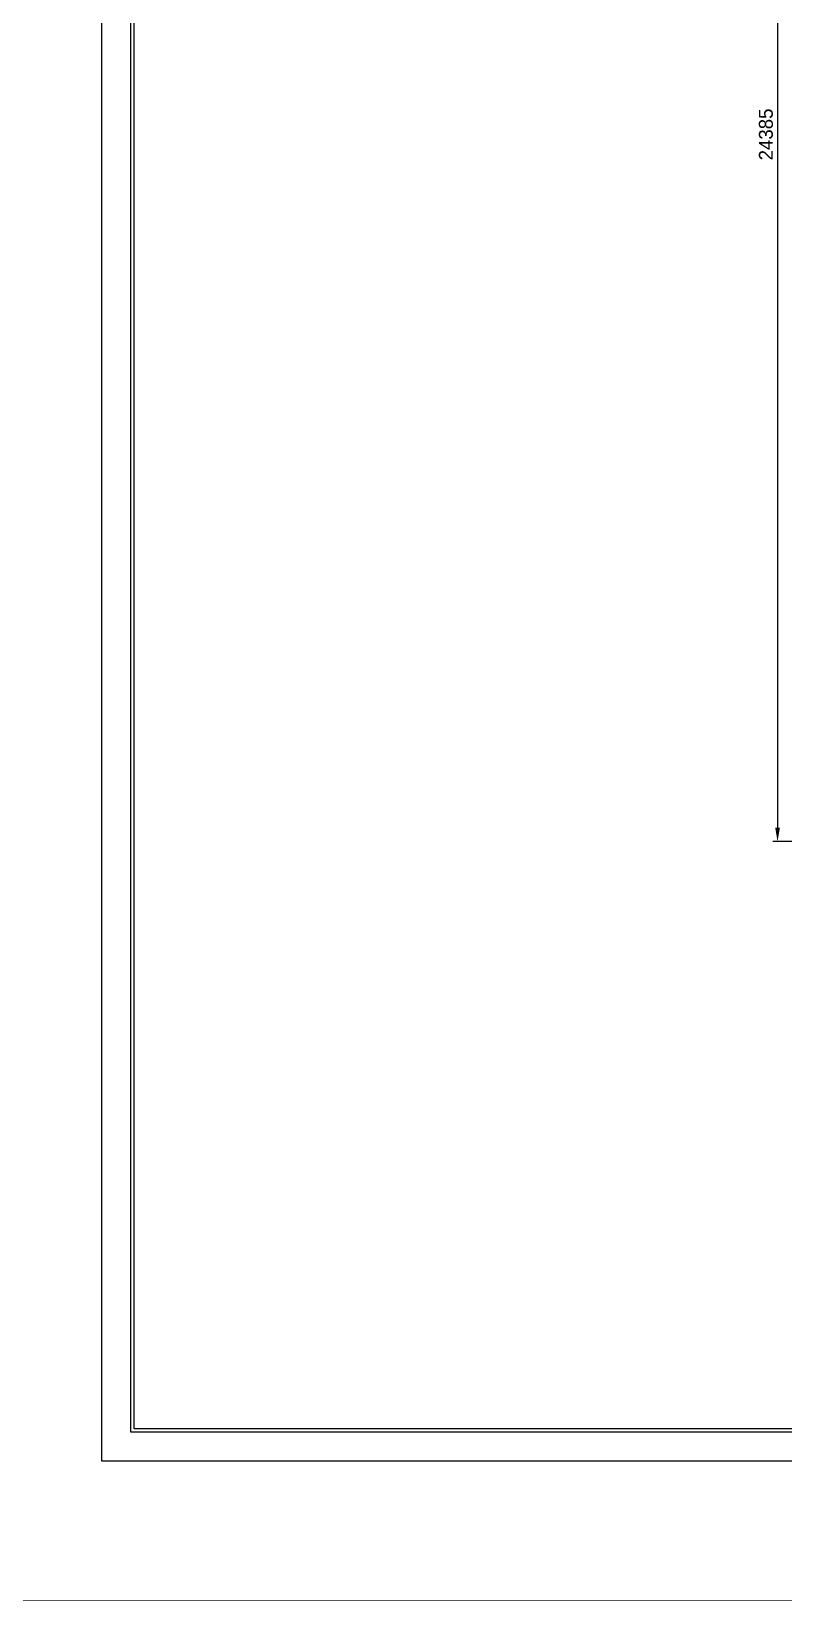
# Model space of a CAD drawing. Header units: millimetres. Extents: x -5 to 1510635, y -6 to 71285.
# Drawn here: x 362423 to 375398, y -5 to 27052 of the extents above; entities that cross this region are included whole.
import ezdxf

# ---------------------------------------------------------------- set-up
doc = ezdxf.new("R2010")
doc.units = ezdxf.units.MM
doc.header["$LTSCALE"] = 1000
for name, color, linetype in [('MP-2', 42, 'Continuous'), ('MP-7', 7, 'Continuous'), ('S-TEXT-3', 31, 'Continuous')]:
    doc.layers.add(name, color=color, linetype=linetype)
doc.dimstyles.new('MPS2', dxfattribs={"dimscale": 100, "dimtxt": 3, "dimasz": 3, "dimexe": 1, "dimexo": 1, "dimgap": 1, "dimtad": 1, "dimzin": 12, "dimdsep": 46, "dimtxsty": 'Standard', "dimcen": 1, "dimclrd": 1, "dimclre": 1, "dimclrt": 7, "dimazin": 2, "dimtfac": 1, "dimtmove": 0, "dimatfit": 3, "dimfxl": 1, "dimarcsym": 0})

# ---------------------------------------------------------------- blocks, each defined once
blk = doc.blocks.new('*D222')
at = {"layer": 'DEFPOINTS', "color": 0, "linetype": 'ByBlock', "transparency": 16777216}
for p in [(394136, 37468), (375293, 13082), (379301, 13082, 0)]:
    blk.add_point(p, dxfattribs=at)
at = {"layer": 'S-TEXT-3', "color": 1, "linetype": 'ByBlock', "lineweight": -2, "transparency": 16777216}
for p, q in [((394056, 37468), (375213, 37468)), ((375293, 37228), (375293, 13322)), ((379221, 13082), (375213, 13082))]:
    blk.add_line(p, q, dxfattribs=at)
at = {"layer": 'S-TEXT-3', "color": 1, "linetype": 'ByBlock', "transparency": 16777216}
for points in [[(375253, 37228), (375333, 37228), (375293, 37468)], [(375253, 13322), (375333, 13322), (375293, 13082)]]:
    blk.add_solid(points, dxfattribs=at)
at = {"layer": 'S-TEXT-3', "color": 7, "linetype": 'ByBlock', "transparency": 16777216, "insert": (375093, 25275), "char_height": 240, "attachment_point": 5, "rotation": 90}
blk.add_mtext('24385', dxfattribs=at)

msp = doc.modelspace()

# ---------------------------------------------------------------- linework, layer by layer
at = {"layer": 'MP-2', "const_width": 10}
msp.add_lwpolyline([(428400, 0), (361200, 0), (361200, 47520), (428400, 47520)], close=True, dxfattribs=at)
at = {"layer": 'MP-7'}
for points in [[(363640, 45120), (425960, 45120), (425960, 2400), (363640, 2400)], [(425461.091, 2898.909), (364138.909, 2898.909), (364138.909, 44621.091), (425461.091, 44621.091)], [(364194.343, 44565.657), (425405.657, 44565.657), (425405.657, 2954.343), (364194.343, 2954.343)]]:
    msp.add_lwpolyline(points, close=True, dxfattribs=at)

# ---------------------------------------------------------------- dimensions: what is measured, and where the dimension line sits
at = {"layer": 'S-TEXT-3', "linetype": 'ByBlock'}
dim = msp.add_linear_dim(base=(375292.51, 13082.423), p1=(394135.865, 37467.724), p2=(379301.147, 13082.423, 0), angle=90, dimstyle='MPS2', override={"dimscale": 80, "dimdec": 0, "dimtmove": 1}, dxfattribs=at)
dim.commit()
dim.dimension.update_dxf_attribs({"geometry": '*D222', "text_midpoint": (375092.51, 25275.074)})

doc.saveas('drawing.dxf')
